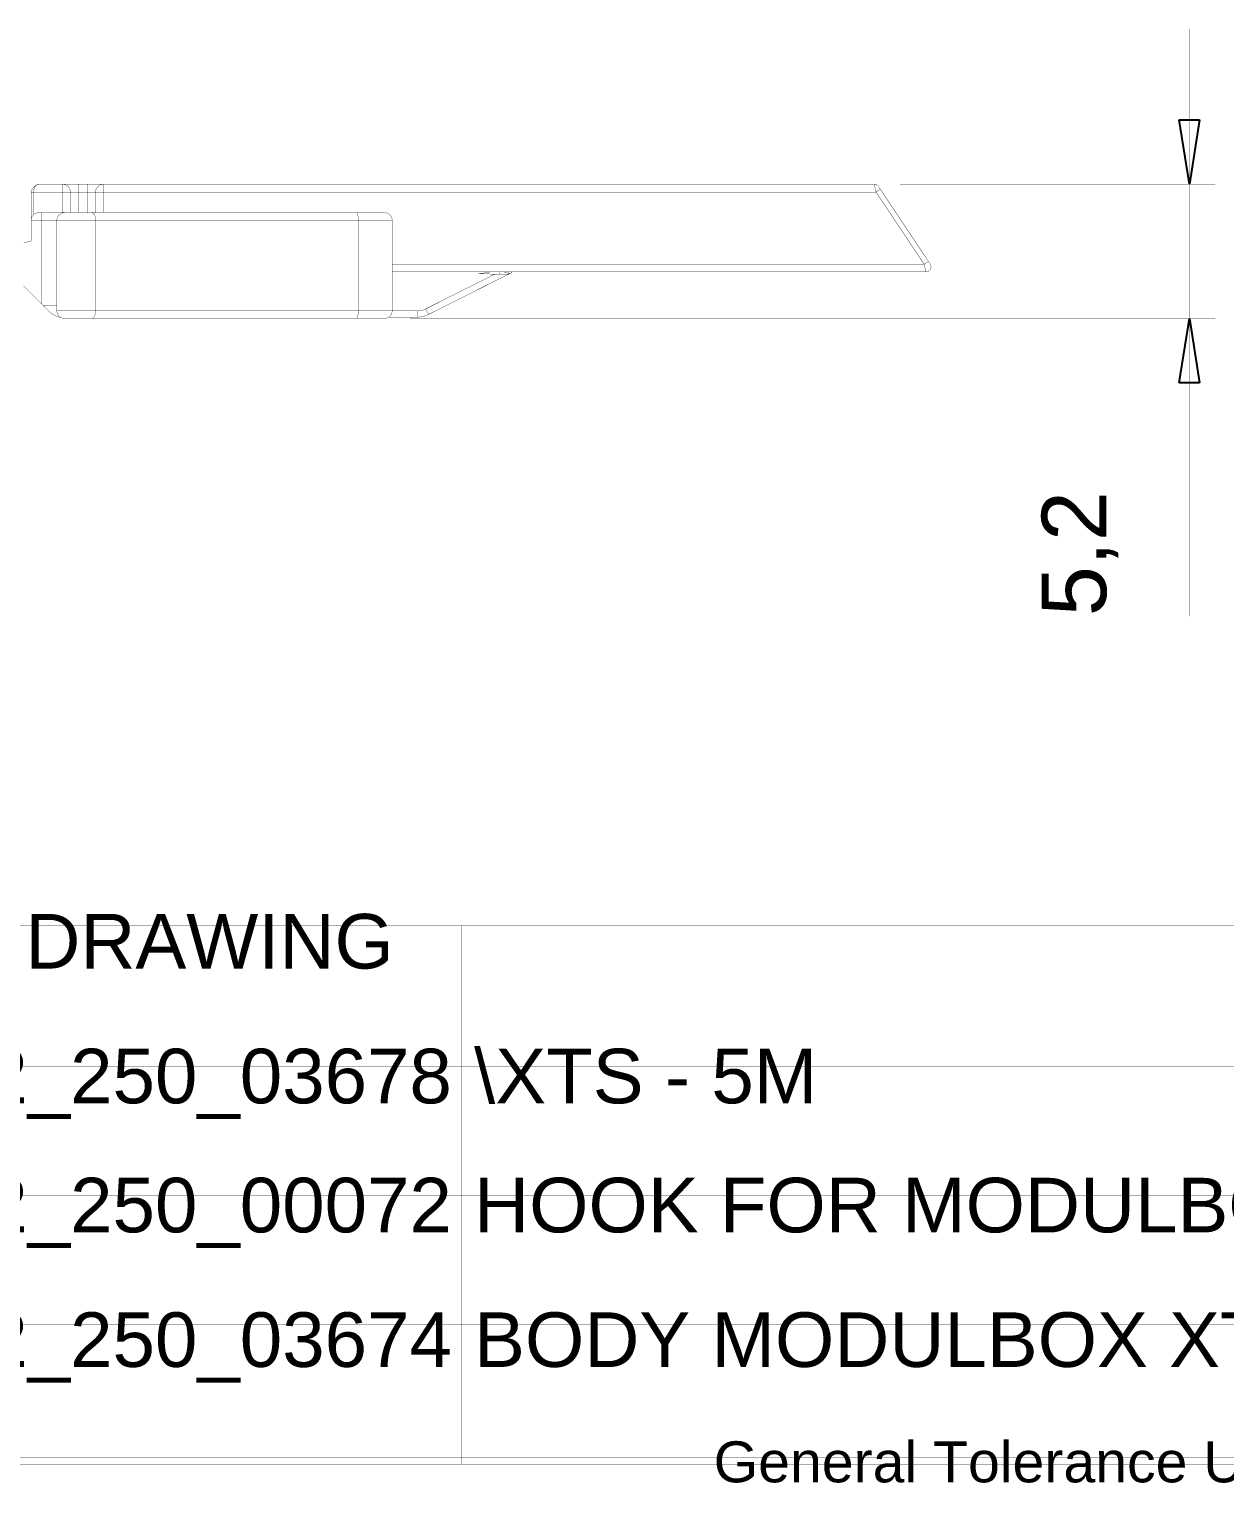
# Model space of a CAD drawing. Header units: inches. Extents: x 0 to 35.2, y -0.7 to 15.9.
# Drawn here: x 31.174 to 32.999, y 1.38 to 3.616 of the extents above; entities that cross this region are included whole.
import ezdxf

# ---------------------------------------------------------------- set-up
doc = ezdxf.new("R2010")
doc.units = ezdxf.units.IN
doc.header["$MEASUREMENT"] = 0
doc.layers.add('Board Outline', color=216, linetype='Continuous')
doc.layers.add('Dimensions', color=6, linetype='Continuous')
doc.styles.add('Arial', font='', dxfattribs={"height": 0.2})
doc.styles.get('Arial').set_extended_font_data('Arial')

msp = doc.modelspace()

# ---------------------------------------------------------------- linework, layer by layer
at = {"layer": 'Board Outline'}
for p, q in [((32.9448, 3.3795), (32.929, 3.4779)), ((32.929, 3.4779), (32.9605, 3.4779)), ((32.9605, 3.4779), (32.9448, 3.3795)), ((32.929, 3.0764), (32.9448, 3.1748)), ((32.9448, 3.1748), (32.9605, 3.0764)), ((32.9605, 3.0764), (32.929, 3.0764))]:
    msp.add_line(p, q, dxfattribs=at)
for points in [[(32.9448, 3.3795, 0.0005, 0.0005, 0), (32.9448, 3.6157, 0.0005, 0.0005, 0)], [(32.5033, 3.3795, 0.0005, 0.0005, 0), (32.9841, 3.3795, 0.0005, 0.0005, 0)], [(32.9448, 3.1748, 0.0005, 0.0005, 0), (32.9448, 3.3795, 0.0005, 0.0005, 0)], [(31.7557, 3.1748, 0.0005, 0.0005, 0), (32.9841, 3.1748, 0.0005, 0.0005, 0)], [(32.9448, 2.7204, 0.0005, 0.0005, 0), (32.9448, 3.1748, 0.0005, 0.0005, 0)], [(31.046, 2.2484, 0.0005, 0.0005, 0), (31.8334, 2.2484, 0.0005, 0.0005, 0)], [(31.8334, 2.0338, 0.0005, 0.0005, 0), (31.8334, 2.2484, 0.0005, 0.0005, 0)], [(31.8334, 2.2484, 0.0005, 0.0005, 0), (34.983, 2.2484, 0.0005, 0.0005, 0)], [(31.046, 2.0338, 0.0005, 0.0005, 0), (31.8334, 2.0338, 0.0005, 0.0005, 0)], [(31.8334, 2.0338, 0.0005, 0.0005, 0), (34.983, 2.0338, 0.0005, 0.0005, 0)], [(31.8334, 1.837, 0.0005, 0.0005, 0), (31.8334, 2.0338, 0.0005, 0.0005, 0)], [(31.046, 1.837, 0.0005, 0.0005, 0), (31.8334, 1.837, 0.0005, 0.0005, 0)], [(31.8334, 1.6401, 0.0005, 0.0005, 0), (31.8334, 1.837, 0.0005, 0.0005, 0)], [(31.8334, 1.837, 0.0005, 0.0005, 0), (34.983, 1.837, 0.0005, 0.0005, 0)], [(31.046, 1.6401, 0.0005, 0.0005, 0), (31.8334, 1.6401, 0.0005, 0.0005, 0)], [(31.8334, 1.4262, 0.0005, 0.0005, 0), (31.8334, 1.6401, 0.0005, 0.0005, 0)], [(31.8334, 1.6401, 0.0005, 0.0005, 0), (34.983, 1.6401, 0.0005, 0.0005, 0)], [(31.046, 1.4262, 0.0005, 0.0005, 0), (31.8334, 1.4262, 0.0005, 0.0005, 0)], [(31.8334, 1.4262, 0.0005, 0.0005, 0), (34.983, 1.4262, 0.0005, 0.0005, 0)]]:
    msp.add_lwpolyline(points, format="xyseb", dxfattribs=at)
for points in [[(32.9446, 3.6157, 0.00025, 0.00025, 1), (32.9449, 3.6157, 0.00025, 0.00025, 1)], [(32.5031, 3.3795, 0.00025, 0.00025, 1), (32.5034, 3.3795, 0.00025, 0.00025, 1)], [(32.9446, 3.3795, 0.00025, 0.00025, 1), (32.9449, 3.3795, 0.00025, 0.00025, 1)], [(32.9446, 3.3795, 0.00025, 0.00025, 1), (32.9449, 3.3795, 0.00025, 0.00025, 1)], [(32.984, 3.3795, 0.00025, 0.00025, 1), (32.9843, 3.3795, 0.00025, 0.00025, 1)], [(31.7556, 3.1748, 0.00025, 0.00025, 1), (31.7558, 3.1748, 0.00025, 0.00025, 1)], [(32.9446, 3.1748, 0.00025, 0.00025, 1), (32.9449, 3.1748, 0.00025, 0.00025, 1)], [(32.9446, 3.1748, 0.00025, 0.00025, 1), (32.9449, 3.1748, 0.00025, 0.00025, 1)], [(32.984, 3.1748, 0.00025, 0.00025, 1), (32.9843, 3.1748, 0.00025, 0.00025, 1)], [(32.9446, 2.7204, 0.00025, 0.00025, 1), (32.9449, 2.7204, 0.00025, 0.00025, 1)], [(31.8333, 2.2484, 0.00025, 0.00025, 1), (31.8336, 2.2484, 0.00025, 0.00025, 1)], [(31.8333, 2.2484, 0.00025, 0.00025, 1), (31.8336, 2.2484, 0.00025, 0.00025, 1)], [(31.8333, 2.2484, 0.00025, 0.00025, 1), (31.8336, 2.2484, 0.00025, 0.00025, 1)], [(31.8333, 2.0338, 0.00025, 0.00025, 1), (31.8336, 2.0338, 0.00025, 0.00025, 1)], [(31.8333, 2.0338, 0.00025, 0.00025, 1), (31.8336, 2.0338, 0.00025, 0.00025, 1)], [(31.8333, 2.0338, 0.00025, 0.00025, 1), (31.8336, 2.0338, 0.00025, 0.00025, 1)], [(31.8333, 2.0338, 0.00025, 0.00025, 1), (31.8336, 2.0338, 0.00025, 0.00025, 1)], [(31.8333, 1.837, 0.00025, 0.00025, 1), (31.8336, 1.837, 0.00025, 0.00025, 1)], [(31.8333, 1.837, 0.00025, 0.00025, 1), (31.8336, 1.837, 0.00025, 0.00025, 1)], [(31.8333, 1.837, 0.00025, 0.00025, 1), (31.8336, 1.837, 0.00025, 0.00025, 1)], [(31.8333, 1.837, 0.00025, 0.00025, 1), (31.8336, 1.837, 0.00025, 0.00025, 1)], [(31.8333, 1.6401, 0.00025, 0.00025, 1), (31.8336, 1.6401, 0.00025, 0.00025, 1)], [(31.8333, 1.6401, 0.00025, 0.00025, 1), (31.8336, 1.6401, 0.00025, 0.00025, 1)], [(31.8333, 1.6401, 0.00025, 0.00025, 1), (31.8336, 1.6401, 0.00025, 0.00025, 1)], [(31.8333, 1.6401, 0.00025, 0.00025, 1), (31.8336, 1.6401, 0.00025, 0.00025, 1)], [(31.8333, 1.4262, 0.00025, 0.00025, 1), (31.8336, 1.4262, 0.00025, 0.00025, 1)], [(31.8333, 1.4262, 0.00025, 0.00025, 1), (31.8336, 1.4262, 0.00025, 0.00025, 1)], [(31.8333, 1.4262, 0.00025, 0.00025, 1), (31.8336, 1.4262, 0.00025, 0.00025, 1)]]:
    msp.add_lwpolyline(points, format="xyseb", close=True, dxfattribs=at)
at = {"layer": 'Dimensions'}
for points in [[(31.1782, 3.3712, 0.0005, 0.0005, -0.191611), (31.1872, 3.3793, 0.0005, 0.0005, 0)], [(31.1809, 3.3677, 0.0005, 0.0005, -0.17721), (31.1842, 3.3771, 0.0005, 0.0005, 0)], [(31.1842, 3.3771, 0.0005, 0.0005, -0.088176), (31.1863, 3.3789, 0.0005, 0.0005, 0)], [(31.1863, 3.3789, 0.0005, 0.0005, 0), (31.1887, 3.3795, 0.0005, 0.0005, 0)], [(31.1863, 3.3789, 0.0005, 0.0005, -0.123946), (31.1887, 3.3795, 0.0005, 0.0005, 0)], [(31.1887, 3.3795, 0.0005, 0.0005, 0), (31.2252, 3.3795, 0.0005, 0.0005, 0)], [(31.2252, 3.3677, 0.0005, 0.0005, 0), (31.2252, 3.3795, 0.0005, 0.0005, 0)], [(31.2252, 3.3795, 0.0005, 0.0005, 0), (31.2488, 3.3795, 0.0005, 0.0005, 0)], [(31.2252, 3.3795, 0.0005, 0.0005, -0.414214), (31.237, 3.3677, 0.0005, 0.0005, 0)], [(31.2488, 3.3677, 0.0005, 0.0005, 0), (31.2488, 3.3795, 0.0005, 0.0005, 0)], [(31.2488, 3.3795, 0.0005, 0.0005, 0), (31.2635, 3.3795, 0.0005, 0.0005, 0)], [(31.2635, 3.3677, 0.0005, 0.0005, 0), (31.2635, 3.3795, 0.0005, 0.0005, 0)], [(31.2635, 3.3795, 0.0005, 0.0005, 0), (31.2872, 3.3795, 0.0005, 0.0005, 0)], [(31.2754, 3.3677, 0.0005, 0.0005, -0.414214), (31.2872, 3.3795, 0.0005, 0.0005, 0)], [(31.2872, 3.3677, 0.0005, 0.0005, 0), (31.2872, 3.3795, 0.0005, 0.0005, 0)], [(31.2872, 3.3795, 0.0005, 0.0005, 0), (32.4639, 3.3795, 0.0005, 0.0005, 0)], [(32.4639, 3.3795, 0.0005, 0.0005, 0), (32.4665, 3.3677, 0.0005, 0.0005, 0)], [(32.4639, 3.3795, 0.0005, 0.0005, -0.245699), (32.4704, 3.376, 0.0005, 0.0005, 0)], [(31.1769, 3.3677, 0.0005, 0.0005, 0), (31.1794, 3.3677, 0.0005, 0.0005, 0)], [(31.1769, 3.3244, 0.0005, 0.0005, 0), (31.1769, 3.3677, 0.0005, 0.0005, 0)], [(31.1772, 3.3677, 0.0005, 0.0005, -0.077163), (31.1782, 3.3712, 0.0005, 0.0005, 0)], [(31.1794, 3.3677, 0.0005, 0.0005, 0), (31.1809, 3.3677, 0.0005, 0.0005, 0)], [(31.1809, 3.3677, 0.0005, 0.0005, 0), (31.2252, 3.3677, 0.0005, 0.0005, 0)], [(31.1809, 3.3332, 0.0005, 0.0005, 0), (31.1809, 3.3677, 0.0005, 0.0005, 0)], [(31.2252, 3.3362, 0.0005, 0.0005, 0), (31.2252, 3.3677, 0.0005, 0.0005, 0)], [(31.2252, 3.3677, 0.0005, 0.0005, 0), (31.237, 3.3677, 0.0005, 0.0005, 0)], [(31.237, 3.3362, 0.0005, 0.0005, 0), (31.237, 3.3677, 0.0005, 0.0005, 0)], [(31.237, 3.3677, 0.0005, 0.0005, 0), (31.2488, 3.3677, 0.0005, 0.0005, 0)], [(31.2488, 3.3677, 0.0005, 0.0005, 0), (31.2635, 3.3677, 0.0005, 0.0005, 0)], [(31.2488, 3.3362, 0.0005, 0.0005, 0), (31.2488, 3.3677, 0.0005, 0.0005, 0)], [(31.2635, 3.3677, 0.0005, 0.0005, 0), (31.2754, 3.3677, 0.0005, 0.0005, 0)], [(31.2635, 3.3362, 0.0005, 0.0005, 0), (31.2635, 3.3677, 0.0005, 0.0005, 0)], [(31.2754, 3.3677, 0.0005, 0.0005, 0), (31.2872, 3.3677, 0.0005, 0.0005, 0)], [(31.2754, 3.3362, 0.0005, 0.0005, 0), (31.2754, 3.3677, 0.0005, 0.0005, 0)], [(31.2872, 3.3677, 0.0005, 0.0005, 0), (32.4665, 3.3677, 0.0005, 0.0005, 0)], [(31.2872, 3.3362, 0.0005, 0.0005, 0), (31.2872, 3.3677, 0.0005, 0.0005, 0)], [(32.4665, 3.3677, 0.0005, 0.0005, 0), (32.4704, 3.3703, 0.0005, 0.0005, 0)], [(32.4665, 3.3677, 0.0005, 0.0005, 0), (32.54, 3.2575, 0.0005, 0.0005, 0)], [(32.4704, 3.3703, 0.0005, 0.0005, 0), (32.4718, 3.3712, 0.0005, 0.0005, 0)], [(32.4704, 3.376, 0.0005, 0.0005, 0), (32.4731, 3.3721, 0.0005, 0.0005, 0)], [(32.4718, 3.3712, 0.0005, 0.0005, 0), (32.4727, 3.3718, 0.0005, 0.0005, 0)], [(32.4727, 3.3718, 0.0005, 0.0005, 0), (32.4731, 3.3721, 0.0005, 0.0005, 0)], [(32.4731, 3.3721, 0.0005, 0.0005, 0), (32.5466, 3.2618, 0.0005, 0.0005, 0)], [(31.1769, 3.3244, 0.0005, 0.0005, -0.414229), (31.1887, 3.3362, 0.0005, 0.0005, 0)], [(31.1887, 3.3362, 0.0005, 0.0005, 0), (31.1932, 3.3362, 0.0005, 0.0005, 0)], [(31.1932, 3.3244, 0.0005, 0.0005, 0), (31.1932, 3.3362, 0.0005, 0.0005, 0)], [(31.1932, 3.3362, 0.0005, 0.0005, 0), (31.2281, 3.3362, 0.0005, 0.0005, 0)], [(31.2163, 3.3244, 0.0005, 0.0005, -0.414214), (31.2281, 3.3362, 0.0005, 0.0005, 0)], [(31.2281, 3.3362, 0.0005, 0.0005, 0), (31.2695, 3.3362, 0.0005, 0.0005, 0)], [(31.2695, 3.3362, 0.0005, 0.0005, 0), (31.2706, 3.336, 0.0005, 0.0005, 0)], [(31.2695, 3.3362, 0.0005, 0.0005, 0), (31.6746, 3.3362, 0.0005, 0.0005, 0)], [(31.2706, 3.336, 0.0005, 0.0005, 0), (31.2717, 3.3353, 0.0005, 0.0005, 0)], [(31.2717, 3.3353, 0.0005, 0.0005, 0), (31.2728, 3.3342, 0.0005, 0.0005, 0)], [(31.2728, 3.3342, 0.0005, 0.0005, 0), (31.2737, 3.3327, 0.0005, 0.0005, 0)], [(31.2737, 3.3327, 0.0005, 0.0005, 0), (31.2744, 3.331, 0.0005, 0.0005, 0)], [(31.6746, 3.3362, 0.0005, 0.0005, 0), (31.7163, 3.3362, 0.0005, 0.0005, 0)], [(31.6746, 3.3362, 0.0005, 0.0005, -0.113714), (31.676, 3.3244, 0.0005, 0.0005, 0)], [(31.7163, 3.3362, 0.0005, 0.0005, -0.414214), (31.7281, 3.3244, 0.0005, 0.0005, 0)], [(31.1769, 3.3244, 0.0005, 0.0005, 0), (31.1932, 3.3244, 0.0005, 0.0005, 0)], [(31.1769, 3.2929, 0.0005, 0.0005, 0), (31.1769, 3.3244, 0.0005, 0.0005, 0)], [(31.1932, 3.1967, 0.0005, 0.0005, 0), (31.1932, 3.3244, 0.0005, 0.0005, 0)], [(31.1932, 3.3244, 0.0005, 0.0005, 0), (31.2163, 3.3244, 0.0005, 0.0005, 0)], [(31.2163, 3.1866, 0.0005, 0.0005, 0), (31.2163, 3.3244, 0.0005, 0.0005, 0)], [(31.2163, 3.3244, 0.0005, 0.0005, 0), (31.2754, 3.3244, 0.0005, 0.0005, 0)], [(31.2744, 3.331, 0.0005, 0.0005, 0), (31.2749, 3.3289, 0.0005, 0.0005, 0)], [(31.2749, 3.3289, 0.0005, 0.0005, 0), (31.2753, 3.3267, 0.0005, 0.0005, 0)], [(31.2753, 3.3267, 0.0005, 0.0005, 0), (31.2754, 3.3244, 0.0005, 0.0005, 0)], [(31.2754, 3.1866, 0.0005, 0.0005, 0), (31.2754, 3.3244, 0.0005, 0.0005, 0)], [(31.2754, 3.3244, 0.0005, 0.0005, 0), (31.676, 3.3244, 0.0005, 0.0005, 0)], [(31.676, 3.1866, 0.0005, 0.0005, 0), (31.676, 3.3244, 0.0005, 0.0005, 0)], [(31.676, 3.3244, 0.0005, 0.0005, 0), (31.7281, 3.3244, 0.0005, 0.0005, 0)], [(31.7281, 3.1866, 0.0005, 0.0005, 0), (31.7281, 3.3244, 0.0005, 0.0005, 0)], [(31.1654, 3.2898, 0.0005, 0.0005, 0), (31.1769, 3.2929, 0.0005, 0.0005, 0)], [(31.7281, 3.2575, 0.0005, 0.0005, 0), (32.54, 3.2575, 0.0005, 0.0005, 0)], [(31.7281, 3.2457, 0.0005, 0.0005, 0), (32.5426, 3.2457, 0.0005, 0.0005, 0)], [(31.7794, 3.1894, 0.0005, 0.0005, 0), (31.8851, 3.2425, 0.0005, 0.0005, 0)], [(31.7837, 3.1809, 0.0005, 0.0005, 0), (31.9056, 3.2422, 0.0005, 0.0005, 0)], [(31.8599, 3.2428, 0.0005, 0.0005, 0), (31.8776, 3.2457, 0.0005, 0.0005, 0)], [(31.8599, 3.2428, 0.0005, 0.0005, 0), (31.8851, 3.2425, 0.0005, 0.0005, 0)], [(31.8851, 3.2425, 0.0005, 0.0005, 0), (31.9056, 3.2422, 0.0005, 0.0005, 0)], [(31.8921, 3.2457, 0.0005, 0.0005, 0), (31.8926, 3.2424, 0.0005, 0.0005, 0)], [(31.8991, 3.2457, 0.0005, 0.0005, 0), (31.9007, 3.2451, 0.0005, 0.0005, 0)], [(31.9007, 3.2451, 0.0005, 0.0005, 0), (31.9037, 3.2442, 0.0005, 0.0005, 0)], [(31.9037, 3.2442, 0.0005, 0.0005, 0), (31.9062, 3.2434, 0.0005, 0.0005, 0)], [(31.9062, 3.2434, 0.0005, 0.0005, -0.134039), (31.9049, 3.2422, 0.0005, 0.0005, 0)], [(31.9051, 3.2457, 0.0005, 0.0005, 0), (31.9062, 3.2434, 0.0005, 0.0005, 0)], [(31.9091, 3.2439, 0.0005, 0.0005, -0.125661), (31.9056, 3.2422, 0.0005, 0.0005, 0)], [(31.9062, 3.2434, 0.0005, 0.0005, 0), (31.9091, 3.2439, 0.0005, 0.0005, 0)], [(31.9091, 3.2439, 0.0005, 0.0005, 0), (31.91, 3.2448, 0.0005, 0.0005, 0)], [(31.91, 3.2448, 0.0005, 0.0005, 0), (31.9107, 3.2457, 0.0005, 0.0005, 0)], [(32.54, 3.2575, 0.0005, 0.0005, 0), (32.5466, 3.2618, 0.0005, 0.0005, 0)], [(32.54, 3.2575, 0.0005, 0.0005, 0), (32.5426, 3.2457, 0.0005, 0.0005, 0)], [(32.5492, 3.2579, 0.0005, 0.0005, -0.599021), (32.5426, 3.2457, 0.0005, 0.0005, 0)], [(32.5466, 3.2618, 0.0005, 0.0005, 0), (32.5492, 3.2579, 0.0005, 0.0005, 0)], [(31.1654, 3.2246, 0.0005, 0.0005, 0), (31.1932, 3.1967, 0.0005, 0.0005, 0)], [(31.1932, 3.1967, 0.0005, 0.0005, 0), (31.1954, 3.1946, 0.0005, 0.0005, 0)], [(31.1954, 3.1946, 0.0005, 0.0005, 0), (31.1976, 3.1924, 0.0005, 0.0005, 0)], [(31.1976, 3.1945, 0.0005, 0.0005, -0.028613), (31.1954, 3.1946, 0.0005, 0.0005, 0)], [(31.1976, 3.1924, 0.0005, 0.0005, 0), (31.1976, 3.1945, 0.0005, 0.0005, 0)], [(31.1976, 3.1945, 0.0005, 0.0005, 0), (31.2163, 3.1945, 0.0005, 0.0005, 0)], [(31.1976, 3.1924, 0.0005, 0.0005, 0), (31.2036, 3.1863, 0.0005, 0.0005, 0)], [(31.2072, 3.1833, 0.0005, 0.0005, -0.008444), (31.2036, 3.1863, 0.0005, 0.0005, 0)], [(31.2146, 3.1787, 0.0005, 0.0005, -0.074384), (31.2072, 3.1833, 0.0005, 0.0005, 0)], [(31.2226, 3.1763, 0.0005, 0.0005, -0.041744), (31.2146, 3.1787, 0.0005, 0.0005, 0)], [(31.2163, 3.1866, 0.0005, 0.0005, 0), (31.2754, 3.1866, 0.0005, 0.0005, 0)], [(31.2281, 3.1748, 0.0005, 0.0005, -0.414214), (31.2163, 3.1866, 0.0005, 0.0005, 0)], [(31.2695, 3.1748, 0.0005, 0.0005, 0), (31.2706, 3.175, 0.0005, 0.0005, 0)], [(31.2706, 3.175, 0.0005, 0.0005, 0), (31.2717, 3.1757, 0.0005, 0.0005, 0)], [(31.2717, 3.1757, 0.0005, 0.0005, 0), (31.2728, 3.1768, 0.0005, 0.0005, 0)], [(31.2728, 3.1768, 0.0005, 0.0005, 0), (31.2737, 3.1782, 0.0005, 0.0005, 0)], [(31.2737, 3.1782, 0.0005, 0.0005, 0), (31.2744, 3.18, 0.0005, 0.0005, 0)], [(31.2744, 3.18, 0.0005, 0.0005, 0), (31.2749, 3.1821, 0.0005, 0.0005, 0)], [(31.2749, 3.1821, 0.0005, 0.0005, 0), (31.2753, 3.1843, 0.0005, 0.0005, 0)], [(31.2753, 3.1843, 0.0005, 0.0005, 0), (31.2754, 3.1866, 0.0005, 0.0005, 0)], [(31.2754, 3.1866, 0.0005, 0.0005, 0), (31.676, 3.1866, 0.0005, 0.0005, 0)], [(31.676, 3.1866, 0.0005, 0.0005, -0.113714), (31.6746, 3.1748, 0.0005, 0.0005, 0)], [(31.676, 3.1866, 0.0005, 0.0005, 0), (31.7281, 3.1866, 0.0005, 0.0005, 0)], [(31.7281, 3.1866, 0.0005, 0.0005, -0.414214), (31.7163, 3.1748, 0.0005, 0.0005, 0)], [(31.7228, 3.1768, 0.0005, 0.0005, 0), (31.766, 3.1768, 0.0005, 0.0005, 0)], [(31.7281, 3.1862, 0.0005, 0.0005, 0), (31.766, 3.1862, 0.0005, 0.0005, 0)], [(31.7794, 3.1894, 0.0005, 0.0005, -0.116919), (31.766, 3.1862, 0.0005, 0.0005, 0)], [(31.766, 3.1768, 0.0005, 0.0005, 0), (31.766, 3.1862, 0.0005, 0.0005, 0)], [(31.7837, 3.1809, 0.0005, 0.0005, -0.116919), (31.766, 3.1768, 0.0005, 0.0005, 0)], [(31.7794, 3.1894, 0.0005, 0.0005, 0), (31.7837, 3.1809, 0.0005, 0.0005, 0)], [(31.2281, 3.1748, 0.0005, 0.0005, 0), (31.2695, 3.1748, 0.0005, 0.0005, 0)], [(31.2695, 3.1748, 0.0005, 0.0005, 0), (31.6746, 3.1748, 0.0005, 0.0005, 0)], [(31.6746, 3.1748, 0.0005, 0.0005, 0), (31.7163, 3.1748, 0.0005, 0.0005, 0)], [(30.261, 1.437, 0.0005, 0.0005, 0), (34.9854, 1.437, 0.0005, 0.0005, 0)]]:
    msp.add_lwpolyline(points, format="xyseb", dxfattribs=at)
for points in [[(31.1841, 3.3771, 0.00025, 0.00025, 1), (31.1843, 3.3771, 0.00025, 0.00025, 1)], [(31.1841, 3.3771, 0.00025, 0.00025, 1), (31.1843, 3.3771, 0.00025, 0.00025, 1)], [(31.1861, 3.3789, 0.00025, 0.00025, 1), (31.1864, 3.3789, 0.00025, 0.00025, 1)], [(31.1862, 3.3789, 0.00025, 0.00025, 1), (31.1865, 3.3789, 0.00025, 0.00025, 1)], [(31.1862, 3.3789, 0.00025, 0.00025, 1), (31.1865, 3.3789, 0.00025, 0.00025, 1)], [(31.1871, 3.3793, 0.00025, 0.00025, 1), (31.1873, 3.3793, 0.00025, 0.00025, 1)], [(31.1886, 3.3795, 0.00025, 0.00025, 1), (31.1889, 3.3795, 0.00025, 0.00025, 1)], [(31.1886, 3.3795, 0.00025, 0.00025, 1), (31.1889, 3.3795, 0.00025, 0.00025, 1)], [(31.1886, 3.3795, 0.00025, 0.00025, 1), (31.1889, 3.3795, 0.00025, 0.00025, 1)], [(31.225, 3.3795, 0.00025, 0.00025, 1), (31.2253, 3.3795, 0.00025, 0.00025, 1)], [(31.225, 3.3795, 0.00025, 0.00025, 1), (31.2253, 3.3795, 0.00025, 0.00025, 1)], [(31.225, 3.3795, 0.00025, 0.00025, 1), (31.2253, 3.3795, 0.00025, 0.00025, 1)], [(31.225, 3.3795, 0.00025, 0.00025, 1), (31.2253, 3.3795, 0.00025, 0.00025, 1)], [(31.2487, 3.3795, 0.00025, 0.00025, 1), (31.2489, 3.3795, 0.00025, 0.00025, 1)], [(31.2487, 3.3795, 0.00025, 0.00025, 1), (31.2489, 3.3795, 0.00025, 0.00025, 1)], [(31.2487, 3.3795, 0.00025, 0.00025, 1), (31.2489, 3.3795, 0.00025, 0.00025, 1)], [(31.2634, 3.3795, 0.00025, 0.00025, 1), (31.2637, 3.3795, 0.00025, 0.00025, 1)], [(31.2634, 3.3795, 0.00025, 0.00025, 1), (31.2637, 3.3795, 0.00025, 0.00025, 1)], [(31.2634, 3.3795, 0.00025, 0.00025, 1), (31.2637, 3.3795, 0.00025, 0.00025, 1)], [(31.287, 3.3795, 0.00025, 0.00025, 1), (31.2873, 3.3795, 0.00025, 0.00025, 1)], [(31.287, 3.3795, 0.00025, 0.00025, 1), (31.2873, 3.3795, 0.00025, 0.00025, 1)], [(31.287, 3.3795, 0.00025, 0.00025, 1), (31.2873, 3.3795, 0.00025, 0.00025, 1)], [(31.287, 3.3795, 0.00025, 0.00025, 1), (31.2873, 3.3795, 0.00025, 0.00025, 1)], [(32.4638, 3.3795, 0.00025, 0.00025, 1), (32.464, 3.3795, 0.00025, 0.00025, 1)], [(32.4638, 3.3795, 0.00025, 0.00025, 1), (32.464, 3.3795, 0.00025, 0.00025, 1)], [(32.4638, 3.3795, 0.00025, 0.00025, 1), (32.464, 3.3795, 0.00025, 0.00025, 1)], [(31.1768, 3.3677, 0.00025, 0.00025, 1), (31.1771, 3.3677, 0.00025, 0.00025, 1)], [(31.1768, 3.3677, 0.00025, 0.00025, 1), (31.1771, 3.3677, 0.00025, 0.00025, 1)], [(31.1771, 3.3677, 0.00025, 0.00025, 1), (31.1774, 3.3677, 0.00025, 0.00025, 1)], [(31.1781, 3.3712, 0.00025, 0.00025, 1), (31.1783, 3.3712, 0.00025, 0.00025, 1)], [(31.1781, 3.3712, 0.00025, 0.00025, 1), (31.1783, 3.3712, 0.00025, 0.00025, 1)], [(31.1792, 3.3677, 0.00025, 0.00025, 1), (31.1795, 3.3677, 0.00025, 0.00025, 1)], [(31.1792, 3.3677, 0.00025, 0.00025, 1), (31.1795, 3.3677, 0.00025, 0.00025, 1)], [(31.1807, 3.3677, 0.00025, 0.00025, 1), (31.181, 3.3677, 0.00025, 0.00025, 1)], [(31.1807, 3.3677, 0.00025, 0.00025, 1), (31.181, 3.3677, 0.00025, 0.00025, 1)], [(31.1807, 3.3677, 0.00025, 0.00025, 1), (31.181, 3.3677, 0.00025, 0.00025, 1)], [(31.1807, 3.3677, 0.00025, 0.00025, 1), (31.181, 3.3677, 0.00025, 0.00025, 1)], [(31.225, 3.3677, 0.00025, 0.00025, 1), (31.2253, 3.3677, 0.00025, 0.00025, 1)], [(31.225, 3.3677, 0.00025, 0.00025, 1), (31.2253, 3.3677, 0.00025, 0.00025, 1)], [(31.225, 3.3677, 0.00025, 0.00025, 1), (31.2253, 3.3677, 0.00025, 0.00025, 1)], [(31.225, 3.3677, 0.00025, 0.00025, 1), (31.2253, 3.3677, 0.00025, 0.00025, 1)], [(31.2369, 3.3677, 0.00025, 0.00025, 1), (31.2371, 3.3677, 0.00025, 0.00025, 1)], [(31.2369, 3.3677, 0.00025, 0.00025, 1), (31.2371, 3.3677, 0.00025, 0.00025, 1)], [(31.2369, 3.3677, 0.00025, 0.00025, 1), (31.2371, 3.3677, 0.00025, 0.00025, 1)], [(31.2369, 3.3677, 0.00025, 0.00025, 1), (31.2371, 3.3677, 0.00025, 0.00025, 1)], [(31.2487, 3.3677, 0.00025, 0.00025, 1), (31.2489, 3.3677, 0.00025, 0.00025, 1)], [(31.2487, 3.3677, 0.00025, 0.00025, 1), (31.2489, 3.3677, 0.00025, 0.00025, 1)], [(31.2487, 3.3677, 0.00025, 0.00025, 1), (31.2489, 3.3677, 0.00025, 0.00025, 1)], [(31.2487, 3.3677, 0.00025, 0.00025, 1), (31.2489, 3.3677, 0.00025, 0.00025, 1)], [(31.2634, 3.3677, 0.00025, 0.00025, 1), (31.2637, 3.3677, 0.00025, 0.00025, 1)], [(31.2634, 3.3677, 0.00025, 0.00025, 1), (31.2637, 3.3677, 0.00025, 0.00025, 1)], [(31.2634, 3.3677, 0.00025, 0.00025, 1), (31.2637, 3.3677, 0.00025, 0.00025, 1)], [(31.2634, 3.3677, 0.00025, 0.00025, 1), (31.2637, 3.3677, 0.00025, 0.00025, 1)], [(31.2752, 3.3677, 0.00025, 0.00025, 1), (31.2755, 3.3677, 0.00025, 0.00025, 1)], [(31.2752, 3.3677, 0.00025, 0.00025, 1), (31.2755, 3.3677, 0.00025, 0.00025, 1)], [(31.2752, 3.3677, 0.00025, 0.00025, 1), (31.2755, 3.3677, 0.00025, 0.00025, 1)], [(31.2752, 3.3677, 0.00025, 0.00025, 1), (31.2755, 3.3677, 0.00025, 0.00025, 1)], [(31.287, 3.3677, 0.00025, 0.00025, 1), (31.2873, 3.3677, 0.00025, 0.00025, 1)], [(31.287, 3.3677, 0.00025, 0.00025, 1), (31.2873, 3.3677, 0.00025, 0.00025, 1)], [(31.287, 3.3677, 0.00025, 0.00025, 1), (31.2873, 3.3677, 0.00025, 0.00025, 1)], [(31.287, 3.3677, 0.00025, 0.00025, 1), (31.2873, 3.3677, 0.00025, 0.00025, 1)], [(32.4664, 3.3677, 0.00025, 0.00025, 1), (32.4666, 3.3677, 0.00025, 0.00025, 1)], [(32.4664, 3.3677, 0.00025, 0.00025, 1), (32.4666, 3.3677, 0.00025, 0.00025, 1)], [(32.4664, 3.3677, 0.00025, 0.00025, 1), (32.4666, 3.3677, 0.00025, 0.00025, 1)], [(32.4664, 3.3677, 0.00025, 0.00025, 1), (32.4666, 3.3677, 0.00025, 0.00025, 1)], [(32.4702, 3.3703, 0.00025, 0.00025, 1), (32.4705, 3.3703, 0.00025, 0.00025, 1)], [(32.4702, 3.3703, 0.00025, 0.00025, 1), (32.4705, 3.3703, 0.00025, 0.00025, 1)], [(32.4703, 3.376, 0.00025, 0.00025, 1), (32.4706, 3.376, 0.00025, 0.00025, 1)], [(32.4703, 3.376, 0.00025, 0.00025, 1), (32.4706, 3.376, 0.00025, 0.00025, 1)], [(32.4717, 3.3712, 0.00025, 0.00025, 1), (32.4719, 3.3712, 0.00025, 0.00025, 1)], [(32.4717, 3.3712, 0.00025, 0.00025, 1), (32.4719, 3.3712, 0.00025, 0.00025, 1)], [(32.4726, 3.3718, 0.00025, 0.00025, 1), (32.4729, 3.3718, 0.00025, 0.00025, 1)], [(32.4726, 3.3718, 0.00025, 0.00025, 1), (32.4729, 3.3718, 0.00025, 0.00025, 1)], [(32.4729, 3.3721, 0.00025, 0.00025, 1), (32.4732, 3.3721, 0.00025, 0.00025, 1)], [(32.4729, 3.3721, 0.00025, 0.00025, 1), (32.4732, 3.3721, 0.00025, 0.00025, 1)], [(32.4729, 3.3721, 0.00025, 0.00025, 1), (32.4732, 3.3721, 0.00025, 0.00025, 1)], [(31.1807, 3.3332, 0.00025, 0.00025, 1), (31.181, 3.3332, 0.00025, 0.00025, 1)], [(31.1886, 3.3362, 0.00025, 0.00025, 1), (31.1889, 3.3362, 0.00025, 0.00025, 1)], [(31.1886, 3.3362, 0.00025, 0.00025, 1), (31.1889, 3.3362, 0.00025, 0.00025, 1)], [(31.1931, 3.3362, 0.00025, 0.00025, 1), (31.1934, 3.3362, 0.00025, 0.00025, 1)], [(31.1931, 3.3362, 0.00025, 0.00025, 1), (31.1934, 3.3362, 0.00025, 0.00025, 1)], [(31.1931, 3.3362, 0.00025, 0.00025, 1), (31.1934, 3.3362, 0.00025, 0.00025, 1)], [(31.225, 3.3362, 0.00025, 0.00025, 1), (31.2253, 3.3362, 0.00025, 0.00025, 1)], [(31.228, 3.3362, 0.00025, 0.00025, 1), (31.2282, 3.3362, 0.00025, 0.00025, 1)], [(31.228, 3.3362, 0.00025, 0.00025, 1), (31.2282, 3.3362, 0.00025, 0.00025, 1)], [(31.228, 3.3362, 0.00025, 0.00025, 1), (31.2282, 3.3362, 0.00025, 0.00025, 1)], [(31.2369, 3.3362, 0.00025, 0.00025, 1), (31.2371, 3.3362, 0.00025, 0.00025, 1)], [(31.2487, 3.3362, 0.00025, 0.00025, 1), (31.2489, 3.3362, 0.00025, 0.00025, 1)], [(31.2634, 3.3362, 0.00025, 0.00025, 1), (31.2637, 3.3362, 0.00025, 0.00025, 1)], [(31.2693, 3.3362, 0.00025, 0.00025, 1), (31.2696, 3.3362, 0.00025, 0.00025, 1)], [(31.2693, 3.3362, 0.00025, 0.00025, 1), (31.2696, 3.3362, 0.00025, 0.00025, 1)], [(31.2693, 3.3362, 0.00025, 0.00025, 1), (31.2696, 3.3362, 0.00025, 0.00025, 1)], [(31.2705, 3.336, 0.00025, 0.00025, 1), (31.2708, 3.336, 0.00025, 0.00025, 1)], [(31.2705, 3.336, 0.00025, 0.00025, 1), (31.2708, 3.336, 0.00025, 0.00025, 1)], [(31.2716, 3.3353, 0.00025, 0.00025, 1), (31.2719, 3.3353, 0.00025, 0.00025, 1)], [(31.2716, 3.3353, 0.00025, 0.00025, 1), (31.2719, 3.3353, 0.00025, 0.00025, 1)], [(31.2726, 3.3342, 0.00025, 0.00025, 1), (31.2729, 3.3342, 0.00025, 0.00025, 1)], [(31.2726, 3.3342, 0.00025, 0.00025, 1), (31.2729, 3.3342, 0.00025, 0.00025, 1)], [(31.2735, 3.3327, 0.00025, 0.00025, 1), (31.2738, 3.3327, 0.00025, 0.00025, 1)], [(31.2735, 3.3327, 0.00025, 0.00025, 1), (31.2738, 3.3327, 0.00025, 0.00025, 1)], [(31.2752, 3.3362, 0.00025, 0.00025, 1), (31.2755, 3.3362, 0.00025, 0.00025, 1)], [(31.287, 3.3362, 0.00025, 0.00025, 1), (31.2873, 3.3362, 0.00025, 0.00025, 1)], [(31.6745, 3.3362, 0.00025, 0.00025, 1), (31.6747, 3.3362, 0.00025, 0.00025, 1)], [(31.6745, 3.3362, 0.00025, 0.00025, 1), (31.6747, 3.3362, 0.00025, 0.00025, 1)], [(31.6745, 3.3362, 0.00025, 0.00025, 1), (31.6747, 3.3362, 0.00025, 0.00025, 1)], [(31.7162, 3.3362, 0.00025, 0.00025, 1), (31.7164, 3.3362, 0.00025, 0.00025, 1)], [(31.7162, 3.3362, 0.00025, 0.00025, 1), (31.7164, 3.3362, 0.00025, 0.00025, 1)], [(31.1768, 3.3244, 0.00025, 0.00025, 1), (31.1771, 3.3244, 0.00025, 0.00025, 1)], [(31.1768, 3.3244, 0.00025, 0.00025, 1), (31.1771, 3.3244, 0.00025, 0.00025, 1)], [(31.1768, 3.3244, 0.00025, 0.00025, 1), (31.1771, 3.3244, 0.00025, 0.00025, 1)], [(31.1768, 3.3244, 0.00025, 0.00025, 1), (31.1771, 3.3244, 0.00025, 0.00025, 1)], [(31.1931, 3.3244, 0.00025, 0.00025, 1), (31.1934, 3.3244, 0.00025, 0.00025, 1)], [(31.1931, 3.3244, 0.00025, 0.00025, 1), (31.1934, 3.3244, 0.00025, 0.00025, 1)], [(31.1931, 3.3244, 0.00025, 0.00025, 1), (31.1934, 3.3244, 0.00025, 0.00025, 1)], [(31.1931, 3.3244, 0.00025, 0.00025, 1), (31.1934, 3.3244, 0.00025, 0.00025, 1)], [(31.2162, 3.3244, 0.00025, 0.00025, 1), (31.2164, 3.3244, 0.00025, 0.00025, 1)], [(31.2162, 3.3244, 0.00025, 0.00025, 1), (31.2164, 3.3244, 0.00025, 0.00025, 1)], [(31.2162, 3.3244, 0.00025, 0.00025, 1), (31.2164, 3.3244, 0.00025, 0.00025, 1)], [(31.2162, 3.3244, 0.00025, 0.00025, 1), (31.2164, 3.3244, 0.00025, 0.00025, 1)], [(31.2743, 3.331, 0.00025, 0.00025, 1), (31.2745, 3.331, 0.00025, 0.00025, 1)], [(31.2743, 3.331, 0.00025, 0.00025, 1), (31.2745, 3.331, 0.00025, 0.00025, 1)], [(31.2748, 3.3289, 0.00025, 0.00025, 1), (31.2751, 3.3289, 0.00025, 0.00025, 1)], [(31.2748, 3.3289, 0.00025, 0.00025, 1), (31.2751, 3.3289, 0.00025, 0.00025, 1)], [(31.2752, 3.3267, 0.00025, 0.00025, 1), (31.2754, 3.3267, 0.00025, 0.00025, 1)], [(31.2752, 3.3267, 0.00025, 0.00025, 1), (31.2754, 3.3267, 0.00025, 0.00025, 1)], [(31.2753, 3.3244, 0.00025, 0.00025, 1), (31.2755, 3.3244, 0.00025, 0.00025, 1)], [(31.2753, 3.3244, 0.00025, 0.00025, 1), (31.2755, 3.3244, 0.00025, 0.00025, 1)], [(31.2753, 3.3244, 0.00025, 0.00025, 1), (31.2755, 3.3244, 0.00025, 0.00025, 1)], [(31.2753, 3.3244, 0.00025, 0.00025, 1), (31.2755, 3.3244, 0.00025, 0.00025, 1)], [(31.6758, 3.3244, 0.00025, 0.00025, 1), (31.6761, 3.3244, 0.00025, 0.00025, 1)], [(31.6758, 3.3244, 0.00025, 0.00025, 1), (31.6761, 3.3244, 0.00025, 0.00025, 1)], [(31.6758, 3.3244, 0.00025, 0.00025, 1), (31.6761, 3.3244, 0.00025, 0.00025, 1)], [(31.6758, 3.3244, 0.00025, 0.00025, 1), (31.6761, 3.3244, 0.00025, 0.00025, 1)], [(31.728, 3.3244, 0.00025, 0.00025, 1), (31.7282, 3.3244, 0.00025, 0.00025, 1)], [(31.728, 3.3244, 0.00025, 0.00025, 1), (31.7282, 3.3244, 0.00025, 0.00025, 1)], [(31.728, 3.3244, 0.00025, 0.00025, 1), (31.7282, 3.3244, 0.00025, 0.00025, 1)], [(31.1768, 3.2929, 0.00025, 0.00025, 1), (31.1771, 3.2929, 0.00025, 0.00025, 1)], [(31.1768, 3.2929, 0.00025, 0.00025, 1), (31.1771, 3.2929, 0.00025, 0.00025, 1)], [(31.728, 3.2575, 0.00025, 0.00025, 1), (31.7282, 3.2575, 0.00025, 0.00025, 1)], [(31.728, 3.2457, 0.00025, 0.00025, 1), (31.7282, 3.2457, 0.00025, 0.00025, 1)], [(31.8598, 3.2428, 0.00025, 0.00025, 1), (31.86, 3.2428, 0.00025, 0.00025, 1)], [(31.8598, 3.2428, 0.00025, 0.00025, 1), (31.86, 3.2428, 0.00025, 0.00025, 1)], [(31.8774, 3.2457, 0.00025, 0.00025, 1), (31.8777, 3.2457, 0.00025, 0.00025, 1)], [(31.885, 3.2425, 0.00025, 0.00025, 1), (31.8852, 3.2425, 0.00025, 0.00025, 1)], [(31.885, 3.2425, 0.00025, 0.00025, 1), (31.8852, 3.2425, 0.00025, 0.00025, 1)], [(31.885, 3.2425, 0.00025, 0.00025, 1), (31.8852, 3.2425, 0.00025, 0.00025, 1)], [(31.892, 3.2457, 0.00025, 0.00025, 1), (31.8922, 3.2457, 0.00025, 0.00025, 1)], [(31.8925, 3.2424, 0.00025, 0.00025, 1), (31.8928, 3.2424, 0.00025, 0.00025, 1)], [(31.8989, 3.2457, 0.00025, 0.00025, 1), (31.8992, 3.2457, 0.00025, 0.00025, 1)], [(31.9006, 3.2451, 0.00025, 0.00025, 1), (31.9009, 3.2451, 0.00025, 0.00025, 1)], [(31.9006, 3.2451, 0.00025, 0.00025, 1), (31.9009, 3.2451, 0.00025, 0.00025, 1)], [(31.9036, 3.2442, 0.00025, 0.00025, 1), (31.9039, 3.2442, 0.00025, 0.00025, 1)], [(31.9036, 3.2442, 0.00025, 0.00025, 1), (31.9039, 3.2442, 0.00025, 0.00025, 1)], [(31.9048, 3.2422, 0.00025, 0.00025, 1), (31.905, 3.2422, 0.00025, 0.00025, 1)], [(31.9049, 3.2457, 0.00025, 0.00025, 1), (31.9052, 3.2457, 0.00025, 0.00025, 1)], [(31.9054, 3.2422, 0.00025, 0.00025, 1), (31.9057, 3.2422, 0.00025, 0.00025, 1)], [(31.9054, 3.2422, 0.00025, 0.00025, 1), (31.9057, 3.2422, 0.00025, 0.00025, 1)], [(31.9054, 3.2422, 0.00025, 0.00025, 1), (31.9057, 3.2422, 0.00025, 0.00025, 1)], [(31.9061, 3.2434, 0.00025, 0.00025, 1), (31.9063, 3.2434, 0.00025, 0.00025, 1)], [(31.9061, 3.2434, 0.00025, 0.00025, 1), (31.9063, 3.2434, 0.00025, 0.00025, 1)], [(31.9061, 3.2434, 0.00025, 0.00025, 1), (31.9063, 3.2434, 0.00025, 0.00025, 1)], [(31.9061, 3.2434, 0.00025, 0.00025, 1), (31.9063, 3.2434, 0.00025, 0.00025, 1)], [(31.9089, 3.2439, 0.00025, 0.00025, 1), (31.9092, 3.2439, 0.00025, 0.00025, 1)], [(31.9089, 3.2439, 0.00025, 0.00025, 1), (31.9092, 3.2439, 0.00025, 0.00025, 1)], [(31.9089, 3.2439, 0.00025, 0.00025, 1), (31.9092, 3.2439, 0.00025, 0.00025, 1)], [(31.9098, 3.2448, 0.00025, 0.00025, 1), (31.9101, 3.2448, 0.00025, 0.00025, 1)], [(31.9098, 3.2448, 0.00025, 0.00025, 1), (31.9101, 3.2448, 0.00025, 0.00025, 1)], [(31.9106, 3.2457, 0.00025, 0.00025, 1), (31.9108, 3.2457, 0.00025, 0.00025, 1)], [(32.5399, 3.2575, 0.00025, 0.00025, 1), (32.5401, 3.2575, 0.00025, 0.00025, 1)], [(32.5399, 3.2575, 0.00025, 0.00025, 1), (32.5401, 3.2575, 0.00025, 0.00025, 1)], [(32.5399, 3.2575, 0.00025, 0.00025, 1), (32.5401, 3.2575, 0.00025, 0.00025, 1)], [(32.5399, 3.2575, 0.00025, 0.00025, 1), (32.5401, 3.2575, 0.00025, 0.00025, 1)], [(32.5425, 3.2457, 0.00025, 0.00025, 1), (32.5428, 3.2457, 0.00025, 0.00025, 1)], [(32.5425, 3.2457, 0.00025, 0.00025, 1), (32.5428, 3.2457, 0.00025, 0.00025, 1)], [(32.5425, 3.2457, 0.00025, 0.00025, 1), (32.5428, 3.2457, 0.00025, 0.00025, 1)], [(32.5464, 3.2618, 0.00025, 0.00025, 1), (32.5467, 3.2618, 0.00025, 0.00025, 1)], [(32.5464, 3.2618, 0.00025, 0.00025, 1), (32.5467, 3.2618, 0.00025, 0.00025, 1)], [(32.5464, 3.2618, 0.00025, 0.00025, 1), (32.5467, 3.2618, 0.00025, 0.00025, 1)], [(32.5491, 3.2579, 0.00025, 0.00025, 1), (32.5493, 3.2579, 0.00025, 0.00025, 1)], [(32.5491, 3.2579, 0.00025, 0.00025, 1), (32.5493, 3.2579, 0.00025, 0.00025, 1)], [(31.1931, 3.1967, 0.00025, 0.00025, 1), (31.1934, 3.1967, 0.00025, 0.00025, 1)], [(31.1931, 3.1967, 0.00025, 0.00025, 1), (31.1934, 3.1967, 0.00025, 0.00025, 1)], [(31.1931, 3.1967, 0.00025, 0.00025, 1), (31.1934, 3.1967, 0.00025, 0.00025, 1)], [(31.1952, 3.1946, 0.00025, 0.00025, 1), (31.1955, 3.1946, 0.00025, 0.00025, 1)], [(31.1952, 3.1946, 0.00025, 0.00025, 1), (31.1955, 3.1946, 0.00025, 0.00025, 1)], [(31.1952, 3.1946, 0.00025, 0.00025, 1), (31.1955, 3.1946, 0.00025, 0.00025, 1)], [(31.1975, 3.1945, 0.00025, 0.00025, 1), (31.1977, 3.1945, 0.00025, 0.00025, 1)], [(31.1975, 3.1945, 0.00025, 0.00025, 1), (31.1977, 3.1945, 0.00025, 0.00025, 1)], [(31.1975, 3.1945, 0.00025, 0.00025, 1), (31.1977, 3.1945, 0.00025, 0.00025, 1)], [(31.1975, 3.1924, 0.00025, 0.00025, 1), (31.1977, 3.1924, 0.00025, 0.00025, 1)], [(31.1975, 3.1924, 0.00025, 0.00025, 1), (31.1977, 3.1924, 0.00025, 0.00025, 1)], [(31.1975, 3.1924, 0.00025, 0.00025, 1), (31.1977, 3.1924, 0.00025, 0.00025, 1)], [(31.2035, 3.1863, 0.00025, 0.00025, 1), (31.2038, 3.1863, 0.00025, 0.00025, 1)], [(31.2035, 3.1863, 0.00025, 0.00025, 1), (31.2038, 3.1863, 0.00025, 0.00025, 1)], [(31.2071, 3.1833, 0.00025, 0.00025, 1), (31.2073, 3.1833, 0.00025, 0.00025, 1)], [(31.2071, 3.1833, 0.00025, 0.00025, 1), (31.2073, 3.1833, 0.00025, 0.00025, 1)], [(31.2145, 3.1787, 0.00025, 0.00025, 1), (31.2148, 3.1787, 0.00025, 0.00025, 1)], [(31.2145, 3.1787, 0.00025, 0.00025, 1), (31.2148, 3.1787, 0.00025, 0.00025, 1)], [(31.2162, 3.1945, 0.00025, 0.00025, 1), (31.2164, 3.1945, 0.00025, 0.00025, 1)], [(31.2162, 3.1866, 0.00025, 0.00025, 1), (31.2164, 3.1866, 0.00025, 0.00025, 1)], [(31.2162, 3.1866, 0.00025, 0.00025, 1), (31.2164, 3.1866, 0.00025, 0.00025, 1)], [(31.2162, 3.1866, 0.00025, 0.00025, 1), (31.2164, 3.1866, 0.00025, 0.00025, 1)], [(31.2225, 3.1763, 0.00025, 0.00025, 1), (31.2227, 3.1763, 0.00025, 0.00025, 1)], [(31.2705, 3.175, 0.00025, 0.00025, 1), (31.2708, 3.175, 0.00025, 0.00025, 1)], [(31.2705, 3.175, 0.00025, 0.00025, 1), (31.2708, 3.175, 0.00025, 0.00025, 1)], [(31.2716, 3.1757, 0.00025, 0.00025, 1), (31.2719, 3.1757, 0.00025, 0.00025, 1)], [(31.2716, 3.1757, 0.00025, 0.00025, 1), (31.2719, 3.1757, 0.00025, 0.00025, 1)], [(31.2726, 3.1768, 0.00025, 0.00025, 1), (31.2729, 3.1768, 0.00025, 0.00025, 1)], [(31.2726, 3.1768, 0.00025, 0.00025, 1), (31.2729, 3.1768, 0.00025, 0.00025, 1)], [(31.2735, 3.1782, 0.00025, 0.00025, 1), (31.2738, 3.1782, 0.00025, 0.00025, 1)], [(31.2735, 3.1782, 0.00025, 0.00025, 1), (31.2738, 3.1782, 0.00025, 0.00025, 1)], [(31.2743, 3.18, 0.00025, 0.00025, 1), (31.2745, 3.18, 0.00025, 0.00025, 1)], [(31.2743, 3.18, 0.00025, 0.00025, 1), (31.2745, 3.18, 0.00025, 0.00025, 1)], [(31.2748, 3.1821, 0.00025, 0.00025, 1), (31.2751, 3.1821, 0.00025, 0.00025, 1)], [(31.2748, 3.1821, 0.00025, 0.00025, 1), (31.2751, 3.1821, 0.00025, 0.00025, 1)], [(31.2752, 3.1843, 0.00025, 0.00025, 1), (31.2754, 3.1843, 0.00025, 0.00025, 1)], [(31.2752, 3.1843, 0.00025, 0.00025, 1), (31.2754, 3.1843, 0.00025, 0.00025, 1)], [(31.2753, 3.1866, 0.00025, 0.00025, 1), (31.2755, 3.1866, 0.00025, 0.00025, 1)], [(31.2753, 3.1866, 0.00025, 0.00025, 1), (31.2755, 3.1866, 0.00025, 0.00025, 1)], [(31.2753, 3.1866, 0.00025, 0.00025, 1), (31.2755, 3.1866, 0.00025, 0.00025, 1)], [(31.2753, 3.1866, 0.00025, 0.00025, 1), (31.2755, 3.1866, 0.00025, 0.00025, 1)], [(31.6758, 3.1866, 0.00025, 0.00025, 1), (31.6761, 3.1866, 0.00025, 0.00025, 1)], [(31.6758, 3.1866, 0.00025, 0.00025, 1), (31.6761, 3.1866, 0.00025, 0.00025, 1)], [(31.6758, 3.1866, 0.00025, 0.00025, 1), (31.6761, 3.1866, 0.00025, 0.00025, 1)], [(31.6758, 3.1866, 0.00025, 0.00025, 1), (31.6761, 3.1866, 0.00025, 0.00025, 1)], [(31.7227, 3.1768, 0.00025, 0.00025, 1), (31.723, 3.1768, 0.00025, 0.00025, 1)], [(31.728, 3.1866, 0.00025, 0.00025, 1), (31.7282, 3.1866, 0.00025, 0.00025, 1)], [(31.728, 3.1866, 0.00025, 0.00025, 1), (31.7282, 3.1866, 0.00025, 0.00025, 1)], [(31.728, 3.1866, 0.00025, 0.00025, 1), (31.7282, 3.1866, 0.00025, 0.00025, 1)], [(31.728, 3.1862, 0.00025, 0.00025, 1), (31.7282, 3.1862, 0.00025, 0.00025, 1)], [(31.7659, 3.1862, 0.00025, 0.00025, 1), (31.7661, 3.1862, 0.00025, 0.00025, 1)], [(31.7659, 3.1862, 0.00025, 0.00025, 1), (31.7661, 3.1862, 0.00025, 0.00025, 1)], [(31.7659, 3.1862, 0.00025, 0.00025, 1), (31.7661, 3.1862, 0.00025, 0.00025, 1)], [(31.7659, 3.1768, 0.00025, 0.00025, 1), (31.7661, 3.1768, 0.00025, 0.00025, 1)], [(31.7659, 3.1768, 0.00025, 0.00025, 1), (31.7661, 3.1768, 0.00025, 0.00025, 1)], [(31.7659, 3.1768, 0.00025, 0.00025, 1), (31.7661, 3.1768, 0.00025, 0.00025, 1)], [(31.7793, 3.1894, 0.00025, 0.00025, 1), (31.7796, 3.1894, 0.00025, 0.00025, 1)], [(31.7793, 3.1894, 0.00025, 0.00025, 1), (31.7796, 3.1894, 0.00025, 0.00025, 1)], [(31.7793, 3.1894, 0.00025, 0.00025, 1), (31.7796, 3.1894, 0.00025, 0.00025, 1)], [(31.7836, 3.1809, 0.00025, 0.00025, 1), (31.7838, 3.1809, 0.00025, 0.00025, 1)], [(31.7836, 3.1809, 0.00025, 0.00025, 1), (31.7838, 3.1809, 0.00025, 0.00025, 1)], [(31.7836, 3.1809, 0.00025, 0.00025, 1), (31.7838, 3.1809, 0.00025, 0.00025, 1)], [(31.228, 3.1748, 0.00025, 0.00025, 1), (31.2282, 3.1748, 0.00025, 0.00025, 1)], [(31.228, 3.1748, 0.00025, 0.00025, 1), (31.2282, 3.1748, 0.00025, 0.00025, 1)], [(31.2693, 3.1748, 0.00025, 0.00025, 1), (31.2696, 3.1748, 0.00025, 0.00025, 1)], [(31.2693, 3.1748, 0.00025, 0.00025, 1), (31.2696, 3.1748, 0.00025, 0.00025, 1)], [(31.2693, 3.1748, 0.00025, 0.00025, 1), (31.2696, 3.1748, 0.00025, 0.00025, 1)], [(31.6745, 3.1748, 0.00025, 0.00025, 1), (31.6747, 3.1748, 0.00025, 0.00025, 1)], [(31.6745, 3.1748, 0.00025, 0.00025, 1), (31.6747, 3.1748, 0.00025, 0.00025, 1)], [(31.6745, 3.1748, 0.00025, 0.00025, 1), (31.6747, 3.1748, 0.00025, 0.00025, 1)], [(31.7162, 3.1748, 0.00025, 0.00025, 1), (31.7164, 3.1748, 0.00025, 0.00025, 1)], [(31.7162, 3.1748, 0.00025, 0.00025, 1), (31.7164, 3.1748, 0.00025, 0.00025, 1)]]:
    msp.add_lwpolyline(points, format="xyseb", close=True, dxfattribs=at)

# ---------------------------------------------------------------- texts
at = {"layer": 'Board Outline', "style": 'Arial'}
msp.add_text('5,2', height=0.09843, rotation=90, dxfattribs=at).set_placement((32.8179, 2.7204))
for s, height, p in [('DRAWING', 0.08333, (31.1681, 2.1828)), ('2_250_03678', 0.083333, (31.1071, 1.9771)), ('\\XTS - 5M', 0.08333, (31.8531, 1.9771)), ('2_250_00072', 0.083333, (31.1071, 1.7802)), ('HOOK FOR MODULBOX XT-XTS', 0.083333, (31.8531, 1.7802)), ('2_250_03674', 0.083333, (31.1071, 1.5749)), ('BODY MODULBOX XTS 5M53-C', 0.083333, (31.8531, 1.5749)), ('General Tolerance UNI EN 22768/1 Media (m)', 0.0625, (32.2188, 1.3988))]:
    msp.add_text(s, height=height, dxfattribs=at).set_placement(p)

doc.saveas('drawing.dxf')
